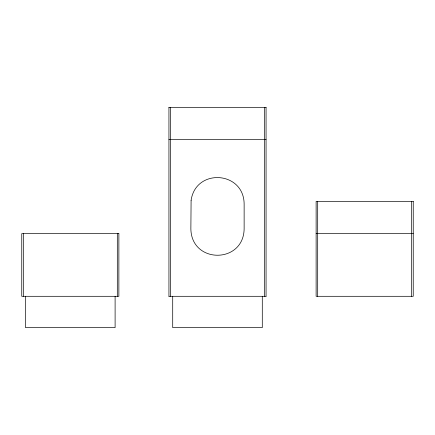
<?xml version="1.0" encoding="UTF-8"?>
<svg xmlns="http://www.w3.org/2000/svg" width="435" height="435" viewBox="0 0 435 435"><rect width="100%" height="100%" fill="white"/><g stroke="black" fill="none" stroke-linecap="round" stroke-linejoin="round"><path stroke-width="0.65" d="M168.943 107.369L266.057 107.369M168.943 139.64L266.057 139.64M316.131 233.638L413.239 233.638M168.943 296.3L266.057 296.3M411.684 201.361L411.684 296.3M317.686 201.361L317.686 296.3M266.062 107.369L266.062 296.3M264.496 107.369L264.496 296.3M262.289 296.3L262.289 327.631L172.711 327.631L172.711 296.3M170.504 107.369L170.504 296.3M168.938 107.369L168.938 296.3M117.314 233.638L117.314 296.3M115.106 296.3L115.106 327.631L25.524 327.631L25.524 296.3M23.316 233.638L23.316 296.3M191.095 200.421L190.867 228.962C191.503 263.991 243.497 263.991 244.133 228.962L244.133 203.895C243.823 171.053 195.685 167.894 191.095 200.421M413.239 201.361L316.131 201.361L316.12 296.3L413.239 296.3L413.25 201.361M118.869 233.638L21.761 233.638L21.75 296.3L118.869 296.3L118.88 233.638"/></g></svg>
